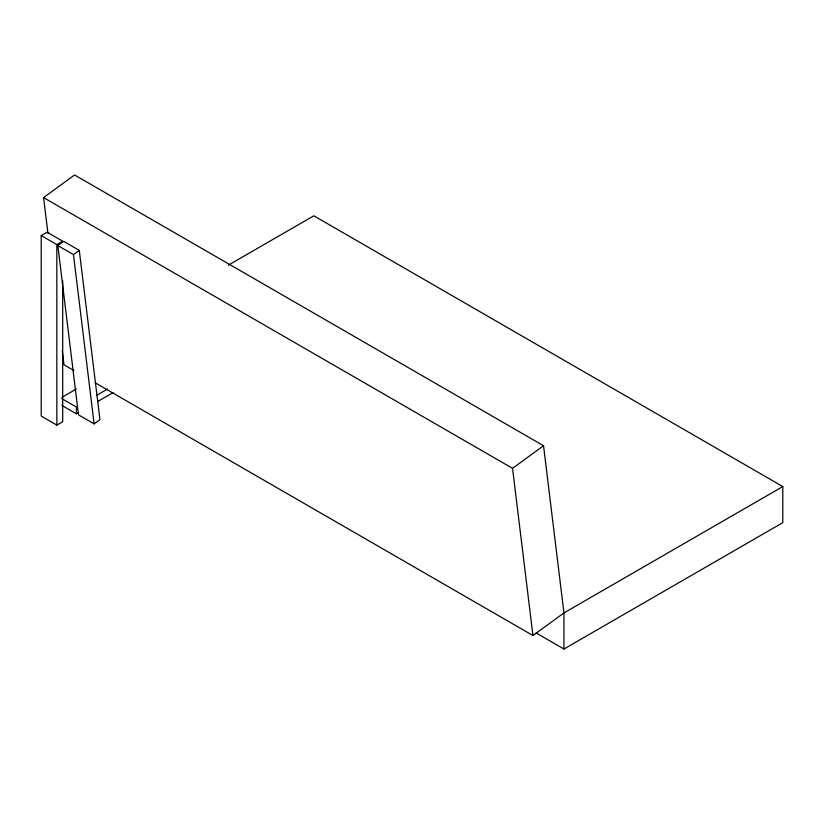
<?xml version="1.0" encoding="UTF-8"?>
<svg xmlns="http://www.w3.org/2000/svg" width="824" height="824" viewBox="0 0 824 824"><rect width="100%" height="100%" fill="white"/><g stroke="black" fill="none" stroke-linecap="round" stroke-linejoin="round"><path stroke-width="1.24" d="M47.936 233.316L43.569 197.585L74.572 174.976L543.541 445.733L563.946 612.922L563.946 649.024L536.094 632.945M57.834 245.583L63.644 241.35L79.279 250.372L99.941 419.643L94.121 423.886L78.496 414.863L57.834 245.583L73.47 254.606L94.121 423.886M73.47 254.606L79.279 250.372M563.946 649.024L782.8 522.663L782.8 486.562L563.946 612.922L532.953 635.531L512.549 468.341L543.541 445.733M41.2 235.571L47.061 232.183L62.696 241.205L56.835 244.594L41.2 235.571L41.2 416.079L56.835 425.102L62.696 421.723L62.696 280.891M228.289 265.194L313.831 215.806L782.8 486.562M61.893 397.364L76.344 389.021M96.418 395.479L107.532 389.062M61.821 405.377L76.405 413.803L78.63 412.515M97.531 401.607L113.094 392.626M43.569 197.585L512.549 468.341M73.995 370.563L63.973 364.774L62.264 350.736M95.162 382.779L532.953 635.531M61.821 398.61L76.405 407.035L76.405 413.803M56.835 244.594L56.835 425.102"/></g></svg>
